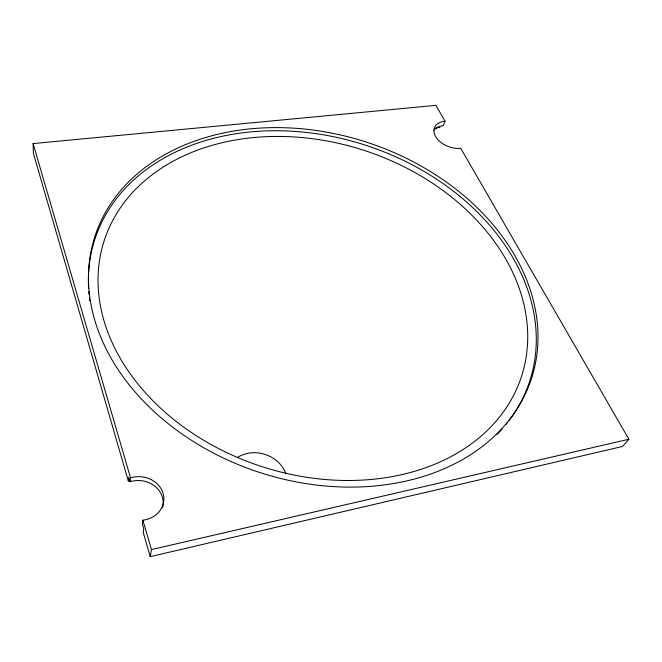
<?xml version="1.0" encoding="UTF-8"?>
<svg xmlns="http://www.w3.org/2000/svg" width="662" height="662" viewBox="0 0 662 662"><rect width="100%" height="100%" fill="white"/><g stroke="black" fill="none" stroke-linecap="round" stroke-linejoin="round"><path stroke-width="0.99" d="M130.265 480.496A29.914 26.472 3.6 0 0 128.329 480.993L128.759 477.137L130.083 481.713A24.676 21.788 3.8 0 1 155.04 486.347A24.676 21.788 3.8 0 1 162.463 507.944M130.083 481.713L130.53 477.823L33.1 143.58L435.91 105.357L445.054 121.171L443.259 125.648A19.521 12.595 20.9 0 0 433.9 130.124M130.53 477.823A24.833 21.879 3.9 0 1 163.084 493.413A24.833 21.879 3.9 0 1 142.884 520.208L142.347 523.907L143.745 528.715L143.207 532.339L150.249 556.643L622.479 446.461L628.9 439.237L460.744 148.321A19.612 12.603 20.9 0 1 435.637 136.579A19.612 12.603 20.9 0 1 445.054 121.171M150.249 556.643L151.449 549.584L142.884 520.208M151.449 549.584L628.9 439.237M128.329 480.993L33.398 153.41L33.1 143.58M237.732 457.285A30.965 26.794 18.1 0 1 285.951 473.843M88.576 288.524A228.704 173.328 18.1 0 1 362.71 144.291A228.704 173.328 18.1 0 1 509.152 420.395M507.299 422.795A228.704 173.328 18.1 0 1 506.033 424.375M502.069 429.05A228.704 173.328 18.1 0 1 497.145 434.346M89.775 300.805A228.704 173.328 18.1 0 1 89.378 297.718M89.047 294.64A228.704 173.328 18.1 0 1 88.782 291.578M435.017 128.511A23.311 15.11 20.9 0 1 439.965 127.427M147.502 405.26A229.557 173.585 18.1 0 0 527.589 388.966A229.557 173.585 18.1 0 0 264.61 127.857A229.557 173.585 18.1 0 0 147.502 405.26M150.464 398.226A219.412 166.17 18.1 0 0 515.888 390.671A219.412 166.17 18.1 0 0 272.281 136.488A219.412 166.17 18.1 0 0 150.464 398.226"/></g></svg>
